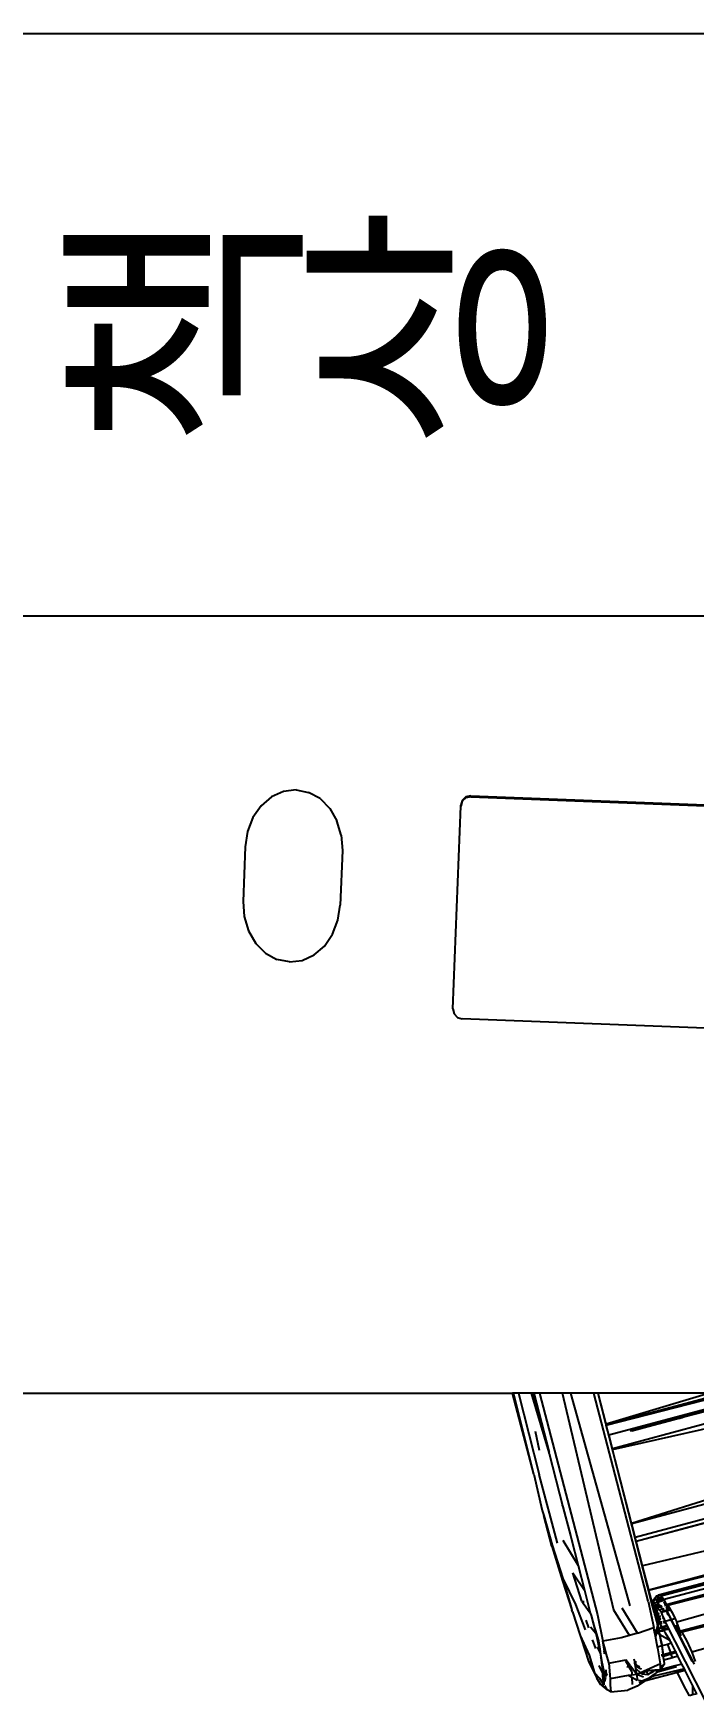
# Model space of a CAD drawing. Header units: millimetres. Extents: x -41292 to 298682, y -22072 to 33155.
# Drawn here: x 35713 to 36052, y -9278 to -8419 of the extents above; entities that cross this region are included whole.
import ezdxf

# ---------------------------------------------------------------- set-up
doc = ezdxf.new("R2010")
doc.units = ezdxf.units.MM
doc.layers.add('0-ELC TEXT', color=7, linetype='Continuous')
doc.styles.add('코레일둥고', font='@Microsoft JhengHei Light.ttf')

# ---------------------------------------------------------------- blocks, each defined once
blk = doc.blocks.new('rmfnasesx')
for p, q in [((62777.95, 7093.01), (64077.95, 7093.01)), ((63672.53, 6793.01), (63032.18, 6793.01)), ((63298.4, 6699.98), (63293.04, 6695.38)), ((63304.54, 6702.77), (63298.4, 6699.98)), ((63311.05, 6703.55), (63304.54, 6702.77)), ((63311.05, 6703.55), (63317.47, 6702.27)), ((63323.38, 6699.02), (63317.47, 6702.27)), ((63398.48, 6699.43), (63396.58, 6697.68)), ((63398.49, 6699.9), (63396.6, 6698.15)), ((63401, 6700), (63398.48, 6699.43)), ((63401.02, 6700.47), (63398.49, 6699.9)), ((63401, 6700), (63401.02, 6700.47)), ((63401, 6700), (63820.69, 6683.88)), ((63401.02, 6700.47), (63820.71, 6684.35)), ((63293.04, 6695.38), (63288.83, 6689.27)), ((63323.38, 6699.02), (63328.37, 6694.02)), ((63328.37, 6694.02), (63332.1, 6687.61)), ((63391.8, 6590.76), (63395.81, 6695.22)), ((63396.58, 6697.68), (63395.81, 6695.22)), ((63395.81, 6695.22), (63395.83, 6695.69)), ((63396.6, 6698.15), (63395.83, 6695.69)), ((63286.06, 6682.07), (63284.9, 6674.28)), ((63288.83, 6689.27), (63286.06, 6682.07)), ((63334.32, 6680.22), (63332.1, 6687.61)), ((63284.9, 6674.28), (63283.82, 6646.15)), ((63334.32, 6680.22), (63334.87, 6672.36)), ((63334.87, 6672.36), (63333.79, 6644.23)), ((63283.82, 6646.15), (63284.37, 6638.3)), ((63332.63, 6636.44), (63333.79, 6644.23)), ((63284.37, 6638.3), (63286.59, 6630.91)), ((63286.59, 6630.91), (63290.32, 6624.5)), ((63329.86, 6629.25), (63332.63, 6636.44)), ((63290.32, 6624.5), (63295.31, 6619.5)), ((63320.29, 6618.54), (63325.65, 6623.14)), ((63325.65, 6623.14), (63329.86, 6629.25)), ((63295.31, 6619.5), (63301.22, 6616.24)), ((63307.64, 6614.97), (63301.22, 6616.24)), ((63307.64, 6614.97), (63314.15, 6615.75)), ((63314.15, 6615.75), (63320.29, 6618.54)), ((63391.8, 6590.76), (63392.37, 6588.25)), ((63392.37, 6588.25), (63394.13, 6586.35)), ((63394.13, 6586.35), (63396.61, 6585.59)), ((63816.3, 6569.47), (63396.61, 6585.59)), ((62777.95, 6393.01), (63422.52, 6393.01)), ((63433.38, 6351.27), (63422.52, 6393.01)), ((63422.95, 6393.01), (63422.52, 6393.01)), ((63433.38, 6351.27), (63422.95, 6393.01)), ((63425.53, 6393.01), (63422.95, 6393.01)), ((63425.53, 6393.01), (63436.21, 6351.02)), ((63432.17, 6393.01), (63425.53, 6393.01)), ((63441.24, 6362.34), (63432.17, 6393.01)), ((63433.26, 6393.01), (63432.17, 6393.01)), ((63441.24, 6362.34), (63433.26, 6393.01)), ((63433.36, 6393.01), (63433.26, 6393.01)), ((63433.36, 6393.01), (63441.24, 6362.34)), ((63436.36, 6393.01), (63433.36, 6393.01)), ((63436.36, 6393.01), (63466.12, 6278.9)), ((63448.18, 6393.01), (63436.36, 6393.01)), ((63474.59, 6281.17), (63448.18, 6393.01)), ((63452.52, 6393.01), (63448.18, 6393.01)), ((63483.05, 6283.43), (63452.52, 6393.01)), ((63464.28, 6393.01), (63452.52, 6393.01)), ((63492.22, 6285.89), (63464.28, 6393.01)), ((63466.29, 6393.01), (63464.28, 6393.01)), ((63466.29, 6393.01), (63493.63, 6286.27)), ((63466.48, 6393.01), (63466.29, 6393.01)), ((63523.91, 6393.01), (63466.48, 6393.01)), ((63470.62, 6376.94), (63466.48, 6393.01)), ((63523.91, 6393.01), (63470.62, 6376.94)), ((63531.75, 6393.01), (63470.7, 6376.65)), ((63470.72, 6376.55), (63535.07, 6393.01)), ((63472.04, 6371.44), (63552.54, 6393.01)), ((63580.8, 6393.01), (63473.87, 6364.36)), ((63473.96, 6363.98), (63603.76, 6393.01)), ((63483.75, 6326.04), (63697.15, 6393.01)), ((63735.13, 6393.01), (63483.84, 6325.68)), ((63763.17, 6393.01), (63485.65, 6318.65)), ((63486.14, 6316.75), (63766.03, 6393.01)), ((63486.15, 6316.72), (63770.88, 6393.01)), ((63862.38, 6393.01), (63489.43, 6303.99)), ((63492.62, 6291.63), (63870.98, 6393.01)), ((63498.8, 6288.53), (63896.42, 6393.01)), ((63498.8, 6288.53), (63886.22, 6393.01)), ((63907.39, 6393.01), (63500.43, 6286.73)), ((63501.57, 6284.14), (63907.98, 6393.01)), ((63502.4, 6283.73), (63926.08, 6393.01)), ((63926.43, 6393.01), (63507.02, 6275.04)), ((63510.59, 6380.69), (63521.92, 6383.72)), ((63521.93, 6383.86), (63510.65, 6380.82)), ((63436.42, 6363.47), (63434.34, 6373.2)), ((63470.7, 6376.65), (63470.62, 6376.94)), ((63470.72, 6376.55), (63470.7, 6376.65)), ((63472.04, 6371.44), (63470.72, 6376.55)), ((63494.64, 6376.49), (63482.97, 6373.33)), ((63483.93, 6373.54), (63494.66, 6376.42)), ((63505.55, 6379.44), (63494.64, 6376.49)), ((63494.66, 6376.42), (63494.64, 6376.49)), ((63494.66, 6376.42), (63505.59, 6379.35)), ((63507.08, 6379.85), (63505.55, 6379.44)), ((63505.59, 6379.35), (63505.55, 6379.44)), ((63505.59, 6379.35), (63507.02, 6379.73)), ((63507.02, 6379.73), (63508.55, 6380.14)), ((63507.08, 6379.85), (63507.02, 6379.73)), ((63508.52, 6380.24), (63507.08, 6379.85)), ((63509.79, 6380.58), (63508.52, 6380.24)), ((63508.52, 6380.24), (63508.55, 6380.14)), ((63508.55, 6380.14), (63509.73, 6380.46)), ((63902.85, 6375.4), (63508.95, 6270.33)), ((63931.15, 6377.48), (63509.66, 6269.84)), ((63509.73, 6380.46), (63510.59, 6380.69)), ((63509.73, 6380.46), (63509.79, 6380.58)), ((63510.65, 6380.82), (63509.79, 6380.58)), ((63510.59, 6380.69), (63510.65, 6380.82)), ((63931.15, 6377.48), (63514.75, 6259.59)), ((63472.16, 6370.97), (63472.04, 6371.44)), ((63472.64, 6369.1), (63472.16, 6370.97)), ((63473.87, 6364.36), (63472.64, 6369.1)), ((63473.96, 6363.98), (63473.87, 6364.36)), ((63441.35, 6361.96), (63441.24, 6362.34)), ((63441.35, 6361.96), (63448.42, 6334.51)), ((63483.75, 6326.04), (63473.96, 6363.98)), ((63502.4, 6283.73), (63787.92, 6360.23)), ((63433.38, 6351.27), (63437.77, 6332.54)), ((63445.66, 6315.75), (63436.21, 6351.02)), ((63492.65, 6291.53), (63730.35, 6351.32)), ((63730.35, 6351.32), (63497.54, 6288.94)), ((63437.77, 6332.54), (63438.51, 6329.98)), ((63442.73, 6314.21), (63438.51, 6329.98)), ((63438.51, 6329.98), (63442.94, 6314.64)), ((63447.99, 6335.28), (63448.42, 6334.51)), ((63448.42, 6334.51), (63452.23, 6319.68)), ((63483.84, 6325.68), (63483.75, 6326.04)), ((63485.65, 6318.65), (63483.84, 6325.68)), ((63442.94, 6314.64), (63442.73, 6314.21)), ((63442.73, 6314.21), (63448.2, 6296.4)), ((63442.94, 6314.64), (63448.27, 6297.55)), ((63448.3, 6317.21), (63456.23, 6304.14)), ((63452.23, 6319.68), (63452.25, 6319.41)), ((63452.23, 6319.68), (63452.61, 6318.21)), ((63452.53, 6318.35), (63452.61, 6318.21)), ((63452.61, 6318.21), (63456.23, 6304.14)), ((63486.14, 6316.75), (63485.65, 6318.65)), ((63486.15, 6316.72), (63486.14, 6316.75)), ((63489.43, 6303.99), (63486.15, 6316.72)), ((63448.2, 6296.4), (63452.97, 6281.42)), ((63448.27, 6297.55), (63454.88, 6284.2)), ((63448.27, 6297.55), (63452.97, 6281.42)), ((63458.21, 6285.85), (63453.54, 6300.47)), ((63453.54, 6300.47), (63459.5, 6291.45)), ((63456.23, 6304.14), (63459.5, 6291.45)), ((63492.62, 6291.63), (63489.43, 6303.99)), ((63459.5, 6291.45), (63462.5, 6279.78)), ((63492.65, 6291.53), (63492.62, 6291.63)), ((63493.8, 6287.07), (63492.65, 6291.53)), ((63494.04, 6286.18), (63493.8, 6287.07)), ((63495.44, 6286.55), (63495.62, 6287.41)), ((63495.62, 6287.41), (63496.51, 6288.6)), ((63496.33, 6286.78), (63496.21, 6287.01)), ((63496.33, 6286.78), (63497.28, 6287.04)), ((63497.29, 6286.99), (63496.33, 6286.78)), ((63496.51, 6288.6), (63497.54, 6288.88)), ((63496.51, 6288.6), (63497.27, 6287.41)), ((63497.27, 6287.41), (63497.26, 6287.36)), ((63497.26, 6287.36), (63497.32, 6287.32)), ((63497.26, 6287.36), (63497.28, 6287.04)), ((63497.54, 6288.88), (63497.27, 6287.41)), ((63497.28, 6287.04), (63497.34, 6287.05)), ((63497.28, 6287.04), (63497.29, 6286.99)), ((63497.34, 6287), (63497.29, 6286.99)), ((63497.29, 6286.99), (63497.4, 6285.52)), ((63497.32, 6287.32), (63497.65, 6287.41)), ((63497.34, 6287.05), (63497.32, 6287.32)), ((63497.41, 6287.07), (63497.32, 6287.32)), ((63497.34, 6287.05), (63497.41, 6287.07)), ((63497.34, 6287), (63497.34, 6287.05)), ((63497.43, 6287.02), (63497.34, 6287)), ((63497.4, 6285.52), (63497.34, 6287)), ((63497.41, 6287.07), (63497.67, 6287.14)), ((63497.43, 6287.02), (63497.41, 6287.07)), ((63497.68, 6287.09), (63497.43, 6287.02)), ((63497.76, 6286.08), (63497.43, 6287.02)), ((63497.54, 6288.94), (63497.65, 6288.91)), ((63497.54, 6288.94), (63497.54, 6288.88)), ((63497.54, 6288.88), (63497.65, 6288.91)), ((63497.65, 6287.41), (63497.54, 6288.88)), ((63497.65, 6288.91), (63498.8, 6288.53)), ((63497.65, 6287.41), (63499.39, 6287.88)), ((63497.67, 6287.14), (63497.65, 6287.41)), ((63497.67, 6287.14), (63499.57, 6287.68)), ((63497.67, 6287.14), (63499.6, 6287.65)), ((63497.68, 6287.09), (63497.67, 6287.14)), ((63499.64, 6287.6), (63497.68, 6287.09)), ((63497.76, 6286.08), (63497.68, 6287.09)), ((63498.8, 6288.53), (63499.39, 6287.88)), ((63499.39, 6287.88), (63499.57, 6287.68)), ((63499.57, 6287.68), (63499.6, 6287.65)), ((63499.6, 6287.65), (63499.64, 6287.6)), ((63499.64, 6287.6), (63500.37, 6286.79)), ((63453.32, 6280.33), (63452.97, 6281.42)), ((63453.32, 6280.33), (63457.27, 6268.21)), ((63454.88, 6284.2), (63459.88, 6271.18)), ((63458.21, 6285.85), (63458.89, 6284.89)), ((63458.83, 6286.02), (63458.89, 6284.89)), ((63458.89, 6284.89), (63462.5, 6279.78)), ((63462.5, 6279.78), (63462.86, 6278.4)), ((63462.86, 6278.4), (63465.29, 6269.33)), ((63462.86, 6278.4), (63464.19, 6273.89)), ((63466.12, 6278.9), (63469.01, 6265.31)), ((63482.6, 6268.19), (63474.59, 6281.17)), ((63486.83, 6269.33), (63478.82, 6282.3)), ((63492.22, 6285.89), (63495.11, 6272.3)), ((63493.63, 6286.27), (63493.68, 6286.09)), ((63493.68, 6286.09), (63494.04, 6286.18)), ((63493.68, 6286.09), (63493.69, 6286.06)), ((63494.04, 6286.18), (63493.69, 6286.06)), ((63493.69, 6286.06), (63494.41, 6283.49)), ((63494.04, 6286.18), (63495.44, 6286.55)), ((63494.04, 6286.18), (63494.73, 6283.57)), ((63494.39, 6283.45), (63494.41, 6283.49)), ((63494.39, 6283.45), (63494.58, 6282.74)), ((63494.41, 6283.49), (63494.73, 6283.57)), ((63494.41, 6283.49), (63494.77, 6282.91)), ((63494.77, 6282.91), (63494.58, 6282.74)), ((63494.85, 6282.79), (63494.58, 6282.74)), ((63494.58, 6282.74), (63494.71, 6282.27)), ((63494.97, 6282.34), (63494.71, 6282.27)), ((63494.71, 6282.27), (63494.75, 6282.11)), ((63494.73, 6283.57), (63494.86, 6283.61)), ((63494.82, 6283.36), (63494.73, 6283.57)), ((63495, 6282.18), (63494.75, 6282.11)), ((63494.75, 6282.11), (63495.34, 6279.91)), ((63494.88, 6283.01), (63494.77, 6282.91)), ((63494.77, 6282.91), (63494.85, 6282.79)), ((63494.86, 6283.61), (63494.82, 6283.36)), ((63494.82, 6283.36), (63494.85, 6283.14)), ((63494.85, 6283.14), (63494.88, 6283.01)), ((63494.94, 6282.81), (63494.85, 6282.79)), ((63494.85, 6282.79), (63494.92, 6282.67)), ((63495.1, 6284.89), (63494.86, 6283.61)), ((63494.86, 6283.61), (63495.23, 6283.71)), ((63495.27, 6283.36), (63494.88, 6283.01)), ((63494.88, 6283.01), (63494.94, 6282.81)), ((63494.94, 6282.81), (63494.92, 6282.67)), ((63494.92, 6282.67), (63494.97, 6282.34)), ((63494.92, 6282.67), (63495.02, 6282.52)), ((63495.32, 6282.87), (63494.94, 6282.81)), ((63495.02, 6282.52), (63494.94, 6282.81)), ((63495.06, 6282.36), (63494.97, 6282.34)), ((63494.97, 6282.34), (63495, 6282.18)), ((63495.1, 6282.21), (63495, 6282.18)), ((63495, 6282.18), (63495.34, 6279.91)), ((63495.02, 6282.52), (63495.11, 6282.37)), ((63495.06, 6282.36), (63495.02, 6282.52)), ((63495.11, 6282.37), (63495.06, 6282.36)), ((63495.1, 6282.21), (63495.06, 6282.36)), ((63495.1, 6284.89), (63495.44, 6286.55)), ((63495.1, 6284.89), (63497.02, 6285.42)), ((63495.23, 6283.71), (63495.1, 6284.89)), ((63495.2, 6282.23), (63495.1, 6282.21)), ((63495.29, 6281.48), (63495.1, 6282.21)), ((63495.37, 6282.44), (63495.11, 6282.37)), ((63495.11, 6282.37), (63495.2, 6282.23)), ((63495.39, 6282.28), (63495.2, 6282.23)), ((63495.2, 6282.23), (63495.25, 6282.15)), ((63495.23, 6283.71), (63495.8, 6283.83)), ((63495.27, 6283.36), (63495.23, 6283.71)), ((63495.4, 6282.19), (63495.25, 6282.15)), ((63495.25, 6282.15), (63495.41, 6281.69)), ((63495.25, 6282.15), (63495.29, 6281.48)), ((63495.8, 6283.83), (63495.27, 6283.36)), ((63495.32, 6282.87), (63495.27, 6283.36)), ((63495.29, 6281.48), (63495.41, 6279.63)), ((63495.41, 6281.03), (63495.29, 6281.48)), ((63496.47, 6283.08), (63495.32, 6282.87)), ((63495.37, 6282.44), (63495.32, 6282.87)), ((63495.34, 6279.91), (63495.41, 6279.63)), ((63496.72, 6282.79), (63495.37, 6282.44)), ((63495.39, 6282.28), (63495.37, 6282.44)), ((63495.87, 6282.45), (63495.39, 6282.28)), ((63495.4, 6282.19), (63495.39, 6282.28)), ((63495.4, 6282.19), (63495.91, 6282.32)), ((63495.72, 6280.78), (63495.4, 6282.19)), ((63495.4, 6282.19), (63495.41, 6281.69)), ((63495.41, 6281.69), (63495.72, 6280.78)), ((63495.41, 6281.69), (63495.41, 6281.03)), ((63495.41, 6281.03), (63495.41, 6279.63)), ((63495.62, 6280.26), (63495.41, 6281.03)), ((63495.41, 6279.63), (63495.47, 6279.43)), ((63495.44, 6286.55), (63496.33, 6286.78)), ((63495.62, 6280.26), (63495.47, 6279.43)), ((63495.47, 6279.43), (63495.54, 6279.14)), ((63495.54, 6279.14), (63495.9, 6279.24)), ((63495.54, 6279.14), (63495.59, 6278.97)), ((63495.94, 6279.06), (63495.59, 6278.97)), ((63495.59, 6278.97), (63495.66, 6278.72)), ((63495.72, 6280.78), (63495.62, 6280.26)), ((63495.9, 6279.24), (63495.62, 6280.26)), ((63495.66, 6278.72), (63496.01, 6278.82)), ((63495.66, 6278.72), (63496.33, 6276.21)), ((63495.72, 6280.78), (63496.33, 6280.94)), ((63495.8, 6283.83), (63497.61, 6284.34)), ((63497.71, 6284.21), (63495.8, 6283.83)), ((63496.47, 6283.08), (63495.8, 6283.83)), ((63496.15, 6282.53), (63495.87, 6282.45)), ((63495.87, 6282.45), (63495.91, 6282.32)), ((63495.9, 6279.24), (63496.78, 6279.49)), ((63495.94, 6279.06), (63495.9, 6279.24)), ((63495.91, 6282.32), (63496.18, 6282.4)), ((63496.33, 6280.94), (63495.91, 6282.32)), ((63496.84, 6279.28), (63495.94, 6279.06)), ((63496.01, 6278.82), (63495.94, 6279.06)), ((63496.01, 6278.82), (63496.91, 6279.06)), ((63496.68, 6276.31), (63496.01, 6278.82)), ((63496.84, 6282.71), (63496.15, 6282.53)), ((63496.15, 6282.53), (63496.18, 6282.4)), ((63496.18, 6282.4), (63496.88, 6282.6)), ((63496.18, 6282.4), (63496.56, 6281)), ((63497.02, 6285.42), (63496.33, 6286.78)), ((63496.33, 6280.94), (63496.56, 6281)), ((63496.78, 6279.49), (63496.33, 6280.94)), ((63498.31, 6283.4), (63496.47, 6283.08)), ((63496.72, 6282.79), (63496.47, 6283.08)), ((63496.56, 6281), (63497.34, 6281.21)), ((63496.56, 6281), (63496.95, 6279.54)), ((63498.43, 6283.24), (63496.72, 6282.79)), ((63496.84, 6282.71), (63496.72, 6282.79)), ((63496.78, 6279.49), (63496.95, 6279.54)), ((63496.84, 6279.28), (63496.78, 6279.49)), ((63498.53, 6283.1), (63496.84, 6282.71)), ((63496.84, 6282.71), (63496.88, 6282.6)), ((63497.01, 6279.33), (63496.84, 6279.28)), ((63496.91, 6279.06), (63496.84, 6279.28)), ((63496.88, 6282.6), (63498.06, 6282.89)), ((63497.97, 6281.38), (63496.88, 6282.6)), ((63496.91, 6279.06), (63497.07, 6279.1)), ((63497.67, 6276.58), (63496.91, 6279.06)), ((63496.95, 6279.54), (63497.8, 6279.78)), ((63496.95, 6279.54), (63497.01, 6279.33)), ((63497.88, 6279.55), (63497.01, 6279.33)), ((63497.01, 6279.33), (63497.07, 6279.1)), ((63497.02, 6285.42), (63497.4, 6285.52)), ((63497.47, 6284.53), (63497.02, 6285.42)), ((63497.07, 6279.1), (63497.95, 6279.34)), ((63497.07, 6279.1), (63497.67, 6276.58)), ((63497.4, 6285.52), (63497.67, 6285.6)), ((63497.4, 6285.52), (63497.47, 6284.53)), ((63497.67, 6285.6), (63497.47, 6284.53)), ((63497.47, 6284.53), (63497.61, 6284.34)), ((63497.61, 6284.34), (63497.68, 6284.36)), ((63497.61, 6284.34), (63497.71, 6284.21)), ((63497.67, 6285.6), (63500.58, 6286.39)), ((63497.76, 6286.08), (63497.67, 6285.6)), ((63498.09, 6284.29), (63497.71, 6284.21)), ((63497.71, 6284.21), (63498.31, 6283.4)), ((63500.37, 6286.79), (63497.76, 6286.08)), ((63497.97, 6281.38), (63499.49, 6281.79)), ((63499.05, 6280.16), (63497.97, 6281.38)), ((63498.06, 6282.89), (63498.56, 6283.05)), ((63498.25, 6278.41), (63498.2, 6278.32)), ((63498.74, 6283.48), (63498.31, 6283.4)), ((63498.31, 6283.4), (63498.43, 6283.24)), ((63498.45, 6283.25), (63498.43, 6283.24)), ((63498.43, 6283.24), (63498.53, 6283.1)), ((63498.84, 6283.4), (63498.45, 6283.25)), ((63498.88, 6283.36), (63498.45, 6283.25)), ((63499.04, 6283.23), (63498.53, 6283.1)), ((63498.53, 6283.1), (63498.56, 6283.05)), ((63498.56, 6283.05), (63498.62, 6283.03)), ((63498.56, 6283.05), (63499.49, 6281.79)), ((63499.09, 6283.19), (63498.62, 6283.03)), ((63498.62, 6283.03), (63499.11, 6283.17)), ((63499.33, 6280.23), (63499.05, 6280.16)), ((63499.15, 6279.93), (63499.05, 6280.16)), ((63499.11, 6283.17), (63499.51, 6283.31)), ((63499.45, 6283.23), (63499.11, 6283.17)), ((63499.15, 6279.93), (63499.11, 6279.86)), ((63499.17, 6279.88), (63499.11, 6279.86)), ((63499.17, 6279.88), (63499.15, 6279.93)), ((63499.15, 6279.66), (63499.25, 6279.69)), ((63499.25, 6279.69), (63499.17, 6279.88)), ((63499.67, 6278.72), (63499.25, 6279.69)), ((63499.35, 6280.27), (63499.33, 6280.23)), ((63499.39, 6280.34), (63499.35, 6280.27)), ((63499.45, 6280.31), (63499.35, 6280.27)), ((63499.36, 6278.61), (63499.67, 6278.72)), ((63499.36, 6278.61), (63499.68, 6278.69)), ((63499.39, 6280.34), (63499.93, 6280.48)), ((63499.45, 6280.31), (63499.39, 6280.34)), ((63499.51, 6280.28), (63499.45, 6280.31)), ((63499.49, 6281.79), (63500.46, 6282.05)), ((63499.49, 6281.79), (63500.35, 6280.63)), ((63500.43, 6280.66), (63499.49, 6281.79)), ((63499.93, 6280.48), (63499.51, 6280.28)), ((63499.68, 6278.69), (63499.67, 6278.72)), ((63500.27, 6277.3), (63499.68, 6278.69)), ((63499.93, 6280.48), (63500.35, 6280.63)), ((63500.17, 6285.03), (63501.07, 6285.27)), ((63500.23, 6280.48), (63500.42, 6280.53)), ((63501.23, 6284.92), (63500.29, 6284.73)), ((63500.35, 6280.63), (63500.43, 6280.66)), ((63500.35, 6280.63), (63500.42, 6280.53)), ((63500.37, 6286.79), (63500.43, 6286.73)), ((63500.42, 6280.53), (63500.51, 6280.55)), ((63500.43, 6286.73), (63500.58, 6286.39)), ((63501.61, 6281.09), (63500.43, 6280.66)), ((63500.43, 6280.66), (63501.76, 6280.96)), ((63500.51, 6280.55), (63500.43, 6280.66)), ((63500.51, 6280.55), (63501.84, 6280.89)), ((63500.58, 6286.39), (63501.07, 6285.27)), ((63501.57, 6284.14), (63500.63, 6283.88)), ((63501.6, 6284.07), (63500.66, 6283.82)), ((63501.62, 6283.99), (63500.66, 6283.82)), ((63501.65, 6283.91), (63500.72, 6283.67)), ((63500.73, 6283.64), (63501.66, 6283.88)), ((63501.67, 6283.85), (63500.75, 6283.6)), ((63501.69, 6283.78), (63500.77, 6283.56)), ((63501.07, 6285.27), (63501.23, 6284.92)), ((63501.23, 6284.92), (63501.57, 6284.14)), ((63501.29, 6282.27), (63501.94, 6282.45)), ((63501.6, 6284.07), (63501.57, 6284.14)), ((63501.62, 6283.99), (63501.6, 6284.07)), ((63501.65, 6283.91), (63501.62, 6283.99)), ((63501.66, 6283.88), (63501.65, 6283.91)), ((63501.67, 6283.85), (63501.66, 6283.88)), ((63501.69, 6283.78), (63501.67, 6283.85)), ((63501.98, 6282.93), (63501.69, 6283.78)), ((63501.86, 6281.18), (63501.74, 6281.14)), ((63501.86, 6281.18), (63501.81, 6280.98)), ((63501.81, 6280.98), (63501.85, 6280.99)), ((63501.81, 6280.98), (63501.85, 6280.94)), ((63501.84, 6280.89), (63503.64, 6281.46)), ((63501.85, 6280.94), (63501.84, 6280.89)), ((63502.5, 6278.57), (63501.84, 6280.89)), ((63501.84, 6280.89), (63504.16, 6276.32)), ((63504.22, 6276.33), (63501.84, 6280.89)), ((63501.85, 6280.99), (63503.64, 6281.46)), ((63501.85, 6280.99), (63501.86, 6281.18)), ((63501.85, 6280.94), (63501.85, 6280.99)), ((63501.94, 6282.45), (63501.86, 6281.18)), ((63501.86, 6281.18), (63502.14, 6282.43)), ((63503.52, 6281.81), (63501.86, 6281.18)), ((63501.98, 6282.93), (63501.94, 6282.45)), ((63501.94, 6282.45), (63502.12, 6282.49)), ((63502.01, 6283.42), (63501.98, 6282.93)), ((63502.12, 6282.49), (63501.98, 6282.93)), ((63502.01, 6283.42), (63502.4, 6283.73)), ((63502.51, 6283.55), (63502.01, 6283.42)), ((63502.01, 6283.42), (63502.12, 6282.49)), ((63502.12, 6282.49), (63502.14, 6282.43)), ((63502.14, 6282.43), (63503.02, 6282.67)), ((63502.4, 6283.73), (63502.51, 6283.55)), ((63502.51, 6283.55), (63503.02, 6282.67)), ((63503.02, 6282.67), (63503.52, 6281.81)), ((63503.64, 6281.46), (63503.52, 6281.81)), ((63503.52, 6281.81), (63503.71, 6281.48)), ((63503.64, 6281.46), (63503.71, 6281.48)), ((63503.66, 6281.4), (63503.64, 6281.46)), ((63503.71, 6281.48), (63504.56, 6280.02)), ((63504.56, 6280.02), (63506.13, 6276.84)), ((63460.25, 6276.06), (63461.52, 6272.09)), ((63462.51, 6272.64), (63465.29, 6269.33)), ((63464.19, 6273.89), (63465.29, 6269.33)), ((63464.19, 6273.89), (63465.7, 6268.84)), ((63486.83, 6269.33), (63495.11, 6272.3)), ((63495.35, 6271.11), (63495.11, 6272.3)), ((63495.35, 6271.11), (63496.43, 6270.97)), ((63495.58, 6269.95), (63495.35, 6271.11)), ((63496.43, 6270.97), (63495.58, 6269.95)), ((63495.66, 6269.56), (63495.58, 6269.95)), ((63496.67, 6269.84), (63495.66, 6269.56)), ((63496.68, 6276.31), (63496.33, 6276.21)), ((63496.33, 6276.21), (63496.34, 6276.18)), ((63496.34, 6276.18), (63496.68, 6276.31)), ((63496.34, 6276.18), (63496.36, 6276.1)), ((63496.36, 6276.1), (63496.77, 6275.97)), ((63496.36, 6276.1), (63496.83, 6274.35)), ((63496.52, 6271.08), (63496.43, 6270.97)), ((63496.43, 6270.97), (63497.26, 6270.86)), ((63497.07, 6273.44), (63496.52, 6271.08)), ((63497.66, 6270.09), (63496.57, 6269.67)), ((63496.67, 6269.84), (63496.57, 6269.67)), ((63497.26, 6270.86), (63496.67, 6269.84)), ((63497.66, 6270.09), (63496.67, 6269.84)), ((63497.67, 6276.58), (63496.68, 6276.31)), ((63496.77, 6275.97), (63496.68, 6276.31)), ((63496.92, 6275.43), (63496.77, 6275.97)), ((63496.77, 6275.97), (63497.59, 6275.7)), ((63497.12, 6274.43), (63496.83, 6274.35)), ((63496.83, 6274.35), (63496.92, 6274.01)), ((63496.92, 6275.43), (63497.12, 6274.43)), ((63496.92, 6274.01), (63497.19, 6274.07)), ((63496.92, 6274.01), (63497.04, 6273.57)), ((63497.04, 6273.57), (63497.07, 6273.44)), ((63497.19, 6273.98), (63497.07, 6273.44)), ((63497.07, 6273.44), (63497.55, 6271.36)), ((63497.31, 6274.48), (63497.12, 6274.43)), ((63497.12, 6274.43), (63497.19, 6274.07)), ((63497.31, 6274.48), (63497.19, 6274.07)), ((63497.19, 6274.07), (63498.37, 6274.34)), ((63497.19, 6274.07), (63497.2, 6274.03)), ((63497.2, 6274.03), (63497.19, 6273.98)), ((63497.19, 6273.98), (63497.66, 6271.51)), ((63497.71, 6271.55), (63497.19, 6273.98)), ((63497.55, 6271.36), (63497.26, 6270.86)), ((63497.26, 6270.86), (63497.67, 6270.81)), ((63497.59, 6275.7), (63497.31, 6274.48)), ((63498.24, 6274.73), (63497.31, 6274.48)), ((63497.6, 6271.46), (63497.55, 6271.36)), ((63497.55, 6271.36), (63497.67, 6270.81)), ((63497.74, 6276.34), (63497.59, 6275.7)), ((63497.59, 6275.7), (63497.97, 6275.58)), ((63497.66, 6271.51), (63497.6, 6271.46)), ((63497.71, 6271.55), (63497.66, 6271.51)), ((63497.66, 6271.51), (63497.8, 6270.79)), ((63497.82, 6270.16), (63497.66, 6270.09)), ((63497.74, 6276.6), (63497.67, 6276.58)), ((63497.67, 6276.58), (63497.74, 6276.34)), ((63497.67, 6270.81), (63497.82, 6270.16)), ((63497.67, 6270.81), (63497.8, 6270.79)), ((63498.82, 6272.54), (63497.71, 6271.55)), ((63499.23, 6271.99), (63497.71, 6271.55)), ((63497.86, 6270.78), (63497.71, 6271.55)), ((63498.2, 6278.32), (63497.74, 6276.6)), ((63497.8, 6276.62), (63497.74, 6276.6)), ((63497.77, 6276.48), (63497.74, 6276.6)), ((63497.77, 6276.48), (63497.74, 6276.34)), ((63497.74, 6276.34), (63497.97, 6275.58)), ((63498.75, 6276.88), (63497.8, 6276.62)), ((63497.8, 6276.62), (63498.77, 6276.82)), ((63497.8, 6270.79), (63497.91, 6270.19)), ((63497.8, 6270.79), (63497.86, 6270.78)), ((63497.91, 6270.19), (63497.82, 6270.16)), ((63497.82, 6270.16), (63498.14, 6268.76)), ((63497.98, 6270.22), (63497.86, 6270.78)), ((63497.86, 6270.78), (63499.03, 6270.63)), ((63497.98, 6270.22), (63497.91, 6270.19)), ((63497.91, 6270.19), (63497.91, 6270.16)), ((63497.91, 6270.16), (63498.14, 6268.76)), ((63497.97, 6275.58), (63498.24, 6274.73)), ((63497.97, 6275.58), (63499.31, 6275.15)), ((63499.03, 6270.63), (63497.98, 6270.22)), ((63499.39, 6270.58), (63497.98, 6270.22)), ((63498.29, 6268.67), (63497.98, 6270.22)), ((63498.2, 6278.32), (63498.27, 6278.34)), ((63499.35, 6275.03), (63498.24, 6274.73)), ((63498.24, 6274.73), (63498.26, 6274.66)), ((63498.26, 6274.66), (63498.37, 6274.34)), ((63498.37, 6274.34), (63499.49, 6274.59)), ((63498.37, 6274.34), (63499.02, 6272.57)), ((63498.82, 6272.54), (63499.02, 6272.57)), ((63499.17, 6272.15), (63498.82, 6272.54)), ((63499.02, 6272.57), (63500.05, 6272.87)), ((63500.1, 6272.72), (63499.02, 6272.57)), ((63499.02, 6272.57), (63499.17, 6272.15)), ((63499.63, 6270.86), (63499.03, 6270.63)), ((63499.03, 6270.63), (63499.39, 6270.58)), ((63499.29, 6272.01), (63499.17, 6272.15)), ((63499.17, 6272.15), (63499.23, 6271.99)), ((63499.29, 6272.01), (63499.23, 6271.99)), ((63499.23, 6271.99), (63499.63, 6270.86)), ((63500.23, 6272.32), (63499.29, 6272.01)), ((63499.91, 6271.32), (63499.29, 6272.01)), ((63499.46, 6270.57), (63499.39, 6270.58)), ((63499.71, 6270.67), (63499.46, 6270.57)), ((63499.46, 6270.57), (63499.76, 6270.52)), ((63500.09, 6271.04), (63499.63, 6270.86)), ((63499.63, 6270.86), (63499.71, 6270.67)), ((63500.27, 6277.3), (63499.65, 6277.13)), ((63499.66, 6277.06), (63500.3, 6277.22)), ((63500.24, 6270.82), (63499.71, 6270.67)), ((63499.71, 6270.67), (63499.76, 6270.52)), ((63499.76, 6270.52), (63499.79, 6270.53)), ((63500.54, 6271.37), (63499.91, 6271.32)), ((63500.09, 6271.04), (63499.91, 6271.32)), ((63501.05, 6275.48), (63500.03, 6275.21)), ((63500.58, 6271.23), (63500.09, 6271.04)), ((63500.24, 6270.82), (63500.09, 6271.04)), ((63500.12, 6274.73), (63501.2, 6274.97)), ((63500.68, 6270.94), (63500.24, 6270.82)), ((63500.69, 6270.9), (63500.24, 6270.82)), ((63501.18, 6269.39), (63500.24, 6270.82)), ((63500.3, 6277.22), (63500.27, 6277.3)), ((63501.05, 6275.48), (63500.3, 6277.22)), ((63500.54, 6273), (63500.41, 6273.31)), ((63500.47, 6272.98), (63500.54, 6273)), ((63500.62, 6272.8), (63500.51, 6272.78)), ((63500.54, 6273), (63501.65, 6273.3)), ((63500.62, 6272.8), (63500.54, 6273)), ((63500.75, 6272.49), (63500.58, 6272.43)), ((63501.73, 6272.96), (63500.62, 6272.8)), ((63500.75, 6272.49), (63500.62, 6272.8)), ((63501.77, 6272.83), (63500.75, 6272.49)), ((63501.19, 6271.47), (63500.75, 6272.49)), ((63501.05, 6271.42), (63500.78, 6271.39)), ((63501.05, 6271.42), (63500.8, 6271.32)), ((63501.36, 6271.08), (63500.86, 6270.99)), ((63501.36, 6271.08), (63500.87, 6270.95)), ((63501.08, 6275.41), (63501.05, 6275.48)), ((63501.19, 6271.47), (63501.05, 6271.42)), ((63521.97, 6234.14), (63501.08, 6275.41)), ((63502.04, 6271.81), (63501.19, 6271.47)), ((63502.12, 6271.51), (63501.19, 6271.47)), ((63501.36, 6271.08), (63501.19, 6271.47)), ((63502.17, 6271.35), (63501.36, 6271.08)), ((63502.18, 6271.3), (63501.36, 6271.08)), ((63501.41, 6270.96), (63501.36, 6271.08)), ((63503.48, 6276.13), (63501.54, 6275.61)), ((63503.33, 6276.4), (63503.48, 6276.13)), ((63503.73, 6276.2), (63503.48, 6276.13)), ((63503.48, 6276.13), (63503.52, 6276.07)), ((63503.73, 6276.2), (63503.52, 6276.48)), ((63503.94, 6276.26), (63503.73, 6276.2)), ((63503.78, 6276.13), (63503.73, 6276.2)), ((63504.22, 6276.33), (63504.16, 6276.32)), ((63504.16, 6276.32), (63511.85, 6261.12)), ((63510.38, 6263.89), (63504.16, 6276.32)), ((63505.29, 6276.62), (63504.22, 6276.33)), ((63516.18, 6253.36), (63504.22, 6276.33)), ((63505.29, 6276.62), (63505.1, 6277.17)), ((63506.13, 6276.84), (63505.29, 6276.62)), ((63505.31, 6276.55), (63505.29, 6276.62)), ((63506.13, 6276.84), (63507.02, 6275.04)), ((63508.54, 6268.39), (63506.65, 6273.61)), ((63508.86, 6269.9), (63507.02, 6275.04)), ((63508.54, 6268.39), (63508.88, 6269.84)), ((63508.95, 6270.33), (63508.86, 6269.9)), ((63508.88, 6269.84), (63508.86, 6269.9)), ((63508.88, 6269.84), (63509.45, 6269.99)), ((63508.95, 6270.33), (63509.45, 6269.99)), ((63509.45, 6269.99), (63509.66, 6269.84)), ((63509.66, 6269.84), (63512.11, 6265.2)), ((63457.27, 6268.21), (63461.87, 6258.1)), ((63457.27, 6268.21), (63457.73, 6266.71)), ((63457.73, 6266.71), (63461.87, 6258.1)), ((63457.73, 6266.71), (63461.57, 6255)), ((63463.47, 6265.97), (63463.88, 6264.69)), ((63463.88, 6264.69), (63465.17, 6261.46)), ((63465.29, 6269.33), (63465.35, 6269.26)), ((63465.35, 6269.26), (63465.7, 6268.84)), ((63465.35, 6269.26), (63465.88, 6267.11)), ((63465.7, 6268.84), (63466.7, 6265.45)), ((63465.88, 6267.11), (63467.05, 6261.44)), ((63466.05, 6262.25), (63467.05, 6261.44)), ((63466.05, 6262.25), (63467.5, 6259.18)), ((63466.7, 6265.45), (63467.37, 6261.18)), ((63467.05, 6261.44), (63467.37, 6261.18)), ((63467.05, 6261.44), (63467.5, 6259.18)), ((63468.65, 6265.33), (63468.7, 6265.33)), ((63468.7, 6265.33), (63468.71, 6265.25)), ((63468.71, 6265.25), (63469.17, 6264.7)), ((63468.71, 6265.25), (63469.63, 6260.18)), ((63478.37, 6267.06), (63469.01, 6265.31)), ((63469.17, 6264.7), (63469.01, 6265.31)), ((63470.14, 6261.07), (63469.17, 6264.7)), ((63482.6, 6268.19), (63478.37, 6267.06)), ((63486.83, 6269.33), (63482.6, 6268.19)), ((63496.03, 6267.76), (63495.66, 6269.56)), ((63496.57, 6269.67), (63496.03, 6267.76)), ((63497.14, 6262.26), (63496.03, 6267.76)), ((63496.57, 6269.67), (63498.14, 6268.76)), ((63499.24, 6262.82), (63497.14, 6262.26)), ((63497.43, 6260.82), (63497.14, 6262.26)), ((63498.14, 6268.76), (63498.18, 6268.74)), ((63498.18, 6268.74), (63498.29, 6268.67)), ((63498.18, 6268.74), (63498.35, 6267.84)), ((63499.33, 6263.6), (63498.29, 6268.67)), ((63498.29, 6268.67), (63503.37, 6265.74)), ((63498.35, 6267.84), (63499.33, 6263.6)), ((63498.35, 6267.84), (63498.87, 6265.1)), ((63498.87, 6265.1), (63499.33, 6263.6)), ((63498.87, 6265.1), (63499.24, 6262.82)), ((63499.42, 6262.87), (63499.24, 6262.82)), ((63499.24, 6262.82), (63499.95, 6258.48)), ((63499.42, 6262.87), (63499.33, 6263.6)), ((63502.26, 6263.63), (63499.42, 6262.87)), ((63499.95, 6258.48), (63499.42, 6262.87)), ((63503.37, 6265.74), (63501.18, 6269.39)), ((63504.25, 6264.17), (63502.26, 6263.63)), ((63502.26, 6263.63), (63503.76, 6259.5)), ((63503.91, 6264.83), (63503.37, 6265.74)), ((63503.37, 6265.74), (63503.72, 6265.54)), ((63504.25, 6264.17), (63503.91, 6264.83)), ((63506.27, 6260.17), (63504.25, 6264.17)), ((63509.36, 6268.28), (63508.54, 6268.39)), ((63514.92, 6254.83), (63510.38, 6263.89)), ((63512.11, 6265.2), (63514.75, 6259.59)), ((63461.57, 6255), (63464.68, 6249.03)), ((63461.57, 6255), (63465.79, 6246.3)), ((63461.87, 6258.1), (63464.68, 6249.03)), ((63468.89, 6248.76), (63467.1, 6252.7)), ((63467.37, 6261.18), (63467.78, 6258.6)), ((63467.5, 6259.18), (63467.52, 6259.13)), ((63467.52, 6259.13), (63467.78, 6258.6)), ((63467.52, 6259.13), (63467.97, 6256.96)), ((63467.78, 6258.6), (63468.29, 6255.29)), ((63468.01, 6256.68), (63467.97, 6256.96)), ((63468.29, 6255.29), (63468.01, 6256.68)), ((63468.51, 6253.08), (63468.01, 6256.68)), ((63468.25, 6253.72), (63468.51, 6253.08)), ((63468.29, 6255.29), (63469.87, 6248.12)), ((63468.91, 6250.16), (63468.51, 6253.08)), ((63469.5, 6259.46), (63469.77, 6259.24)), ((63469.63, 6260.18), (63470.14, 6261.07)), ((63469.77, 6259.24), (63469.63, 6260.18)), ((63469.77, 6259.24), (63470.88, 6258.34)), ((63469.85, 6258.69), (63469.77, 6259.24)), ((63470.88, 6258.34), (63470.14, 6261.07)), ((63471.94, 6254.23), (63470.88, 6258.34)), ((63471.94, 6254.23), (63471.97, 6254.25)), ((63472.03, 6254.02), (63471.94, 6254.23)), ((63472.03, 6254.02), (63480.69, 6255.58)), ((63472.03, 6254.02), (63472.7, 6245.88)), ((63482.93, 6252.67), (63480.69, 6255.58)), ((63482.09, 6252.7), (63480.78, 6255.05)), ((63481.44, 6252.76), (63482.09, 6252.7)), ((63482.09, 6252.7), (63482.98, 6252.61)), ((63482.09, 6252.7), (63482.93, 6252.67)), ((63482.34, 6252.25), (63482.09, 6252.7)), ((63482.98, 6252.61), (63482.93, 6252.67)), ((63485.36, 6254.57), (63485.11, 6256.01)), ((63485.36, 6254.57), (63486.05, 6254.75)), ((63485.37, 6254.51), (63485.36, 6254.57)), ((63485.37, 6254.51), (63486.14, 6254.63)), ((63485.39, 6254.4), (63485.37, 6254.51)), ((63486.32, 6254.39), (63485.39, 6254.4)), ((63485.43, 6254.18), (63485.39, 6254.4)), ((63485.43, 6254.18), (63487.03, 6252.37)), ((63485.66, 6252.83), (63485.43, 6254.18)), ((63487.03, 6252.37), (63485.66, 6252.83)), ((63485.68, 6252.7), (63485.66, 6252.83)), ((63486.41, 6252.28), (63485.68, 6252.7)), ((63485.74, 6252.34), (63485.68, 6252.7)), ((63498.61, 6253.58), (63489.82, 6249.71)), ((63498.61, 6253.58), (63497.43, 6260.82)), ((63498.64, 6252.17), (63498.61, 6253.58)), ((63498.64, 6252.17), (63500.45, 6253.32)), ((63500.45, 6253.32), (63498.66, 6250.57)), ((63498.89, 6258.19), (63499.95, 6258.48)), ((63499.12, 6257.78), (63499.94, 6258.04)), ((63499.93, 6257.33), (63499.45, 6257.18)), ((63499.93, 6257.33), (63499.91, 6256.35)), ((63499.94, 6258.04), (63499.93, 6257.33)), ((63500.12, 6257.38), (63499.93, 6257.33)), ((63499.95, 6258.48), (63499.94, 6258.04)), ((63499.94, 6258.04), (63500.03, 6258.06)), ((63499.95, 6258.48), (63503.76, 6259.5)), ((63500.03, 6258.06), (63499.95, 6258.48)), ((63500.03, 6258.06), (63503.86, 6259.24)), ((63500.12, 6257.38), (63500.03, 6258.06)), ((63504.09, 6258.6), (63500.12, 6257.38)), ((63500.35, 6255.56), (63500.12, 6257.38)), ((63504.73, 6256.73), (63500.35, 6255.56)), ((63500.35, 6255.56), (63500.45, 6253.32)), ((63503.76, 6259.5), (63506.27, 6260.17)), ((63503.76, 6259.5), (63503.86, 6259.24)), ((63503.86, 6259.24), (63506.35, 6260.01)), ((63503.86, 6259.24), (63504.02, 6258.81)), ((63504.09, 6258.6), (63504.02, 6258.81)), ((63506.67, 6259.38), (63504.09, 6258.6)), ((63504.73, 6256.73), (63504.09, 6258.6)), ((63507.62, 6257.51), (63504.73, 6256.73)), ((63509.64, 6253.51), (63506.17, 6252.58)), ((63506.35, 6260.01), (63506.27, 6260.17)), ((63506.67, 6259.38), (63506.35, 6260.01)), ((63507.62, 6257.51), (63506.67, 6259.38)), ((63509.64, 6253.51), (63507.62, 6257.51)), ((63510.94, 6250.94), (63509.64, 6253.51)), ((63514.75, 6259.59), (63516.5, 6254.83)), ((63467.39, 6245.97), (63464.68, 6249.03)), ((63467.88, 6242.7), (63465.79, 6246.3)), ((63469.51, 6242.76), (63467.39, 6245.97)), ((63469.46, 6243.1), (63468.47, 6244.75)), ((63468.87, 6247.5), (63468.89, 6248.76)), ((63469.52, 6245.25), (63468.87, 6247.5)), ((63469.46, 6243.1), (63468.87, 6247.5)), ((63468.89, 6248.76), (63468.91, 6250.16)), ((63468.94, 6248.65), (63468.89, 6248.76)), ((63468.91, 6250.16), (63469.11, 6248.55)), ((63469.11, 6248.55), (63468.94, 6248.65)), ((63469.11, 6248.55), (63469.52, 6245.25)), ((63469.87, 6248.12), (63469.11, 6248.55)), ((63469.52, 6245.25), (63469.51, 6243.02)), ((63470.02, 6247.43), (63469.52, 6245.25)), ((63469.87, 6248.12), (63470.02, 6247.43)), ((63470.72, 6247.62), (63469.87, 6248.12)), ((63469.95, 6244.51), (63470.48, 6246.66)), ((63470.54, 6250.5), (63470.72, 6247.62)), ((63470.59, 6247.1), (63470.72, 6247.62)), ((63470.72, 6247.62), (63471.59, 6248.27)), ((63482.06, 6247.64), (63472.7, 6245.88)), ((63472.7, 6245.88), (63472.75, 6242.87)), ((63481.31, 6251.97), (63482.34, 6252.25)), ((63483.88, 6247.81), (63482.06, 6247.64)), ((63483.93, 6246.56), (63482.06, 6247.64)), ((63482.34, 6252.25), (63483.1, 6252.45)), ((63483.8, 6249.61), (63482.34, 6252.25)), ((63483.1, 6252.45), (63482.98, 6252.61)), ((63486.48, 6248.06), (63483.1, 6252.45)), ((63483.8, 6249.61), (63483.88, 6247.81)), ((63486.48, 6248.06), (63483.88, 6247.81)), ((63483.93, 6246.56), (63484.09, 6242.89)), ((63486.53, 6245.05), (63483.93, 6246.56)), ((63485.74, 6252.34), (63486.41, 6252.28)), ((63485.94, 6251.23), (63485.74, 6252.34)), ((63485.94, 6251.23), (63488.37, 6249)), ((63486.48, 6248.06), (63485.94, 6251.23)), ((63487.84, 6251.45), (63486.41, 6252.28)), ((63486.41, 6252.28), (63487.18, 6252.2)), ((63488.37, 6249), (63486.48, 6248.06)), ((63486.48, 6248.06), (63486.53, 6245.05)), ((63489.87, 6246.7), (63486.48, 6248.06)), ((63490.44, 6244.59), (63486.58, 6242.04)), ((63487.65, 6252.16), (63487.03, 6252.37)), ((63487.03, 6252.37), (63487.18, 6252.2)), ((63487.18, 6252.2), (63487.65, 6252.16)), ((63487.18, 6252.2), (63487.84, 6251.45)), ((63487.24, 6245.24), (63489.52, 6244.78)), ((63487.62, 6243.83), (63489.52, 6244.78)), ((63490.44, 6244.59), (63487.62, 6243.83)), ((63487.87, 6252.32), (63487.65, 6252.16)), ((63487.84, 6251.45), (63488.8, 6251.07)), ((63489.82, 6249.71), (63488.37, 6249)), ((63488.37, 6249), (63489.05, 6248.37)), ((63491.43, 6249.87), (63489.05, 6248.37)), ((63489.05, 6248.37), (63492.15, 6248.07)), ((63489.52, 6244.78), (63489.58, 6244.76)), ((63489.58, 6244.76), (63493.18, 6246.58)), ((63492.71, 6246.24), (63489.58, 6244.76)), ((63491.43, 6249.87), (63489.82, 6249.71)), ((63490.27, 6244.62), (63490.44, 6244.59)), ((63507.37, 6249.12), (63490.44, 6244.59)), ((63490.44, 6244.59), (63490.63, 6244.73)), ((63491.61, 6249.89), (63491.43, 6249.87)), ((63493.94, 6250.11), (63491.61, 6249.89)), ((63492.15, 6248.07), (63491.61, 6249.89)), ((63492.15, 6248.07), (63494.28, 6249.42)), ((63494.8, 6247.23), (63492.71, 6246.24)), ((63492.71, 6246.24), (63493.18, 6246.58)), ((63493.18, 6246.58), (63494.35, 6247.44)), ((63493.18, 6246.58), (63494.29, 6247.13)), ((63495.64, 6250.28), (63493.94, 6250.11)), ((63494.28, 6249.42), (63493.94, 6250.11)), ((63494.28, 6249.42), (63495.64, 6250.28)), ((63494.59, 6248.78), (63494.28, 6249.42)), ((63494.29, 6247.13), (63494.35, 6247.44)), ((63494.29, 6247.13), (63494.8, 6247.23)), ((63494.35, 6247.44), (63495.58, 6248.33)), ((63495, 6247.32), (63494.8, 6247.23)), ((63510.94, 6250.94), (63495, 6247.32)), ((63495.58, 6248.33), (63495, 6247.32)), ((63495.58, 6248.33), (63497.02, 6249.38)), ((63496.45, 6250.36), (63495.64, 6250.28)), ((63496.55, 6250), (63496.26, 6249.52)), ((63498.66, 6250.57), (63496.45, 6250.36)), ((63496.45, 6250.36), (63496.55, 6250)), ((63498.66, 6250.57), (63496.55, 6250)), ((63506.41, 6251.89), (63497.02, 6249.38)), ((63497.02, 6249.38), (63498.66, 6250.57)), ((63498.66, 6250.57), (63498.64, 6252.17)), ((63506.17, 6252.58), (63498.66, 6250.57)), ((63506.41, 6251.89), (63506.17, 6252.58)), ((63506.27, 6249.37), (63507.22, 6249.55)), ((63506.85, 6252.01), (63506.41, 6251.89)), ((63506.43, 6251.84), (63506.41, 6251.89)), ((63507.22, 6249.55), (63507.19, 6249.65)), ((63507.22, 6249.55), (63511.26, 6250.31)), ((63507.37, 6249.12), (63507.22, 6249.55)), ((63511.33, 6250.18), (63507.37, 6249.12)), ((63510.67, 6242.45), (63507.37, 6249.12)), ((63511.26, 6250.31), (63510.94, 6250.94)), ((63511.33, 6250.18), (63511.26, 6250.31)), ((63515.15, 6242.63), (63511.33, 6250.18)), ((63467.88, 6242.7), (63469.51, 6242.76)), ((63467.88, 6242.7), (63471.2, 6240.19)), ((63469.51, 6243.02), (63469.46, 6243.1)), ((63469.51, 6243.02), (63469.51, 6242.76)), ((63471.2, 6240.19), (63469.92, 6242.34)), ((63472.99, 6239.16), (63471.2, 6240.19)), ((63472.75, 6242.87), (63472.99, 6239.16)), ((63472.99, 6239.16), (63481.84, 6240.01)), ((63486.58, 6242.04), (63481.84, 6240.01)), ((63513.59, 6237.18), (63510.67, 6242.45)), ((63515, 6237.56), (63513.59, 6237.18)), ((63515.15, 6242.63), (63515, 6237.56)), ((63517.39, 6238.2), (63515, 6237.56)), ((63517.39, 6238.2), (63515.15, 6242.63))]:
    blk.add_line(p, q)

msp = doc.modelspace()

# ---------------------------------------------------------------- block references
msp.add_blockref('rmfnasesx', (-27463.27, -15512.43))

# ---------------------------------------------------------------- texts
at = {"layer": '0-ELC TEXT', "style": '코레일둥고'}
msp.add_text('책상', height=100, dxfattribs=at).set_placement((35720.56, -8617.56))

doc.saveas('drawing.dxf')
